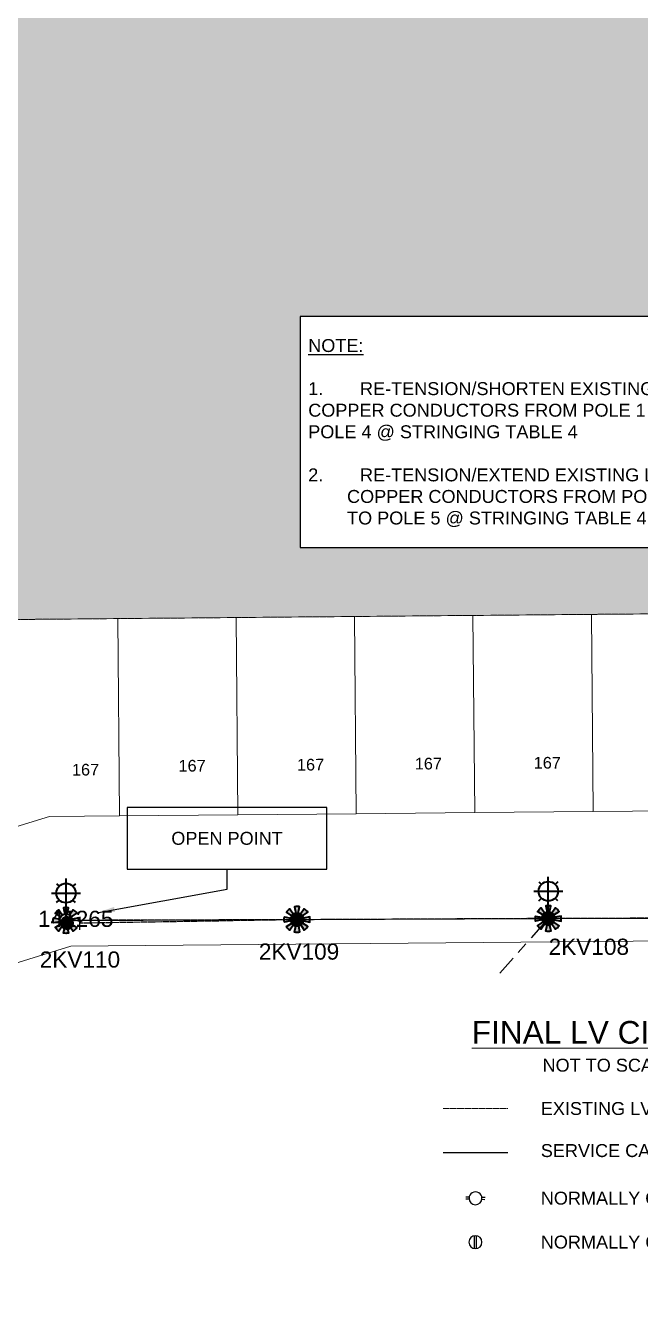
# Model space of a CAD drawing. Header units: metres. Extents: x 267914 to 271639, y 6093026 to 6094842.
# Drawn here: x 270504 to 270599, y 6094070.3 to 6094268.9 of the extents above; entities that cross this region are included whole.
import ezdxf
from ezdxf.enums import TextEntityAlignment as Align

# ---------------------------------------------------------------- set-up
doc = ezdxf.new("R2010")
doc.units = ezdxf.units.M
doc.linetypes.add('Cable Exist OH', pattern=[1, 1, 0])
doc.linetypes.add('Cable Exist UG', pattern=[8.2, 4, -1.2, 1.8, -1.2])
doc.layers.get('0').update_dxf_attribs({"color": 6})
doc.layers.add('Cadastre Land Parcels_SP_EXT', color=9, linetype='Continuous', lineweight=5)
doc.layers.add('Cadastre Roads_SP_EXT', color=9, linetype='Continuous', lineweight=5)
for name, color, linetype in [('Equip_LV_EXT', 7, 'Continuous'), ('Equip_SP_LV_EXT', 7, 'Continuous'), ('Equip_SP_SL_EXT', 7, 'Continuous'), ('Mains_LV_EXT', 7, 'Continuous'), ('Mains_LV_NEW_R6', 2, 'Continuous'), ('Mains_LV_NEW_T84', 2, 'Continuous'), ('Mains_SL_EXT', 7, 'Continuous'), ('Notes_LV_MISC', 7, 'Continuous'), ('Notes_SP_MISC', 7, 'Continuous'), ('OH_Details_SP_MISC', 7, 'Continuous'), ('SupportsOH_SP_TR_HV_LV_SL_EXT', 7, 'Continuous'), ('Trench_SP_EXT', 7, 'Continuous')]:
    doc.layers.add(name, color=color, linetype=linetype)
doc.layers.get('0').freeze()
doc.styles.add('iecARIAL', font='arial.ttf', dxfattribs={"height": 2})
doc.styles.add('POLE_LABEL', font='arial.ttf')
doc.styles.get("Standard").update_dxf_attribs({"font": 'arial.ttf'})
doc.linetypes.add('Cable 4', pattern='A,5.25,-0.1,["o",Standard,S=2,R=0,X=1.2,Y=-0.7],-4', length=9.35)
doc.dimstyles.get("Standard").update_dxf_attribs({"dimtxt": 0.18, "dimasz": 0.18, "dimexe": 0.18, "dimexo": 0.0625, "dimgap": 0.09, "dimtad": 0, "dimtih": 1, "dimtoh": 1, "dimdec": 4, "dimzin": 0, "dimdsep": 46, "dimtxsty": 'Standard', "dimcen": 0.09, "dimadec": 0, "dimazin": 0, "dimtfac": 1, "dimtdec": 4, "dimtofl": 0, "dimtmove": 0, "dimatfit": 3, "dimfxl": 1, "dimtolj": 1, "dimtzin": 0, "dimarcsym": 0})

# ---------------------------------------------------------------- blocks, each defined once
blk = doc.blocks.new('SL_LANTERN_EXT')
at = {"lineweight": 40}
for p, q in [((0, 1.97), (0, 6.47)), ((-2.25, 4.22), (2.25, 4.22)), ((-1.46, 5.68), (-1.06, 5.28)), ((1.46, 5.68), (1.06, 5.28)), ((-1.46, 2.76), (-1.06, 3.16)), ((0, 0), (0, 2.72)), ((1.46, 2.76), (1.06, 3.16))]:
    blk.add_line(p, q, dxfattribs=at)
blk.add_circle((0, 4.22), 1.5, dxfattribs=at)
at = {"style": 'iecARIAL', "flags": 8}
blk.add_attdef('ASSET_NUM', (1.5, 1.5), '', height=2.5, dxfattribs=at)
for tag, p, height, flags in [('OPERATING_VOLTAGE', (0.98, -1.65), 0.2, 9), ('ORIENTATION', (0.98, -1.85), 0.2, 9), ('OWNED_BY', (0.98, -2.05), 0.2, 9), ('CONSTRUCTED_VOLTAGE', (0.98, -0.65), 0.2, 9), ('CONTROL_TYPE', (0.98, -0.85), 0.2, 9), ('LANTERN_PURPOSE', (0.98, -1.05), 0.2, 9), ('LANTERN_TYPE', (0.98, -1.25), 0.2, 9), ('NO_PHASES', (0.98, -1.45), 0.2, 9), ('LNUMBER', (2.18, -3.25), 2.5, 8), ('STATE', (0.98, -2.25), 0.2, 9), ('USAGE', (0.98, -2.45), 0.2, 9), ('CEXIST', (0.98, -2.65), 0.2, 9), ('CNEW', (0.98, -2.85), 0.2, 9), ('CNUMBER', (0.98, -3.05), 0.2, 9), ('CREMOVE', (0.98, -3.25), 0.2, 9), ('CREPLACE', (0.98, -3.45), 0.2, 9), ('LKINGHEIGHT', (0.98, -3.65), 0.2, 9), ('LBRACKET', (0.98, -3.85), 0.2, 9), ('LBRACKETVOCAB', (0.98, -4.05), 0.2, 9), ('LCATEGORY', (0.98, -4.25), 0.2, 9), ('LCHARGE1', (0.98, -4.45), 0.2, 9), ('LCHARGE1PERCENT', (0.98, -4.65), 0.2, 9), ('LCHARGE2', (0.98, -4.85), 0.2, 9), ('LCHARGE2PERCENT', (0.98, -5.05), 0.2, 9), ('LCHARGE3', (0.98, -5.25), 0.2, 9), ('LCHARGE3PERCENT', (0.98, -5.45), 0.2, 9), ('LEXIST', (0.98, -5.65), 0.2, 9), ('LLAMP', (0.98, -5.85), 0.2, 9), ('LLAMPVOCAB', (0.98, -6.05), 0.2, 9), ('LMAST', (0.98, -6.25), 0.2, 9), ('LMASTVOCAB', (0.98, -6.45), 0.2, 9), ('LNEW', (0.98, -6.65), 0.2, 9), ('LANTNUMBER', (0.98, -6.85), 0.2, 9), ('LOUTREACH', (0.98, -7.25), 0.2, 9), ('LOUTREACHVOCAB', (0.98, -7.45), 0.2, 9), ('LRATECODE', (0.98, -7.65), 0.2, 9), ('LREMOVE', (0.98, -7.85), 0.2, 9), ('LREPLACE', (0.98, -8.05), 0.2, 9), ('STREETNAME', (0.98, -9.25), 0.2, 9), ('SUBURB', (0.98, -9.45), 0.2, 1), ('LTYPE', (0.98, -8.25), 0.2, 9), ('LTYPEVOCAB', (0.98, -8.45), 0.2, 9), ('LEGEND', (0.98, -8.65), 0.2, 9), ('LOCATION', (0.98, -8.85), 0.2, 9), ('NOTES', (0.98, -9.05), 0.2, 9)]:
    blk.add_attdef(tag, p, '', height=height, dxfattribs=dict(flags=flags))
blk = doc.blocks.new('SL_NIGHTWATCH_EXT')
at = {"lineweight": 40}
h = blk.add_hatch(color=256, dxfattribs=at)
h.paths.add_polyline_path([(0.39, 1.96, 0.098491), (-0.39, 1.96), (-0.2, 0.98, -0.098491), (0.19, 0.98)])
h.paths.add_polyline_path([(0.55, 0.83, -0.098491), (0.83, 0.56), (1.66, 1.11, 0.098491), (1.11, 1.66)])
h.paths.add_polyline_path([(0.98, 0.2, -0.098491), (0.98, -0.19), (1.96, -0.39, 0.098491), (1.96, 0.39)])
h.paths.add_polyline_path([(0.83, -0.55, -0.098491), (0.56, -0.83), (1.11, -1.66, 0.098491), (1.66, -1.11)])
h.paths.add_polyline_path([(-0.19, -0.98), (-0.39, -1.96, 0.098491), (0.39, -1.96), (0.2, -0.98, -0.098491)])
h.paths.add_polyline_path([(-0.83, -0.56), (-1.66, -1.11, 0.098491), (-1.11, -1.66), (-0.55, -0.83, -0.098491)])
h.paths.add_polyline_path([(-0.98, 0.19), (-1.96, 0.39, 0.098491), (-1.96, -0.39), (-0.98, -0.2, -0.098491)])
h.paths.add_polyline_path([(-1.11, 1.66, 0.098491), (-1.66, 1.11), (-0.83, 0.55, -0.098491), (-0.56, 0.83)])
for p, q in [((-1.16, 1.63), (-1.16, 1.63, 0)), ((-1.1, 1.64), (-1.1, 1.64, 0)), ((1.08, 1.63), (1.08, 1.63, 0)), ((-0.86, -0.57), (-0.86, -0.57, 0)), ((0.82, -0.57), (0.82, -0.57, 0)), ((1.13, -1.65), (1.13, -1.65, 0)), ((1.96, -0.37), (1.96, -0.37, 0))]:
    blk.add_line(p, q, dxfattribs=at)
for points in [[(-0.2, 0.98, -0.098491), (0.19, 0.98), (0.39, 1.96, 0.098491), (-0.39, 1.96)], [(-0.98, 0.19, 0.098491), (-0.98, -0.2), (-1.96, -0.39, -0.098491), (-1.96, 0.39)], [(-0.56, 0.83, 0.098491), (-0.83, 0.55), (-1.66, 1.11, -0.098491), (-1.11, 1.66)], [(0.83, 0.56), (1.66, 1.11, 0.098491), (1.11, 1.66), (0.55, 0.83, -0.098491)], [(0.98, -0.19), (1.96, -0.39, 0.098491), (1.96, 0.39), (0.98, 0.2, -0.098491)], [(-0.83, -0.56, 0.098491), (-0.55, -0.83), (-1.11, -1.66, -0.098491), (-1.66, -1.11)], [(0.2, -0.98), (0.39, -1.96, -0.098491), (-0.39, -1.96), (-0.19, -0.98, 0.098491)], [(0.56, -0.83), (1.11, -1.66, 0.098491), (1.66, -1.11), (0.83, -0.55, -0.098491)]]:
    blk.add_lwpolyline(points, format="xyb", close=True, dxfattribs=at)
blk.add_circle((0, 0), 1, dxfattribs=at)
blk = doc.blocks.new('POLE_EXT')
blk.add_hatch(color=256).paths.add_polyline_path([(-1, 0, 1), (1, 0, 1)])
blk.add_lwpolyline([(-1, 0, 1), (1, 0, 1)], format="xyb", close=True)
for tag, height, flags, p in [('pNumber', 2.5, 8, (-17.84, 2.07)), ('OWNED_BY', 0.2, 9, (1.35, -0.4)), ('SPECIAL_USE', 0.2, 9, (1.35, -0.8)), ('STATE', 0.2, 9, (1.35, -1)), ('cLV', 0.2, 9, (1.35, -1.4)), ('hDepth', 0.2, 9, (1.35, -1.6)), ('hDia', 0.2, 9, (1.35, -1.8)), ('cHV', 0.2, 9, (1.35, -2)), ('PARENT', 0.2, 9, (1.35, -0.6)), ('USAGE', 0.2, 9, (1.35, -1.2)), ('cLinedev', 0.2, 9, (1.35, -3.4)), ('pExisting', 0.2, 9, (1.35, -3.8)), ('LBRACKET', 0.2, 9, (1.35, -2.2)), ('LExisting', 0.2, 9, (1.35, -2.4)), ('LANTNUMBER', 0.2, 9, (1.35, -2.6)), ('LOther', 0.2, 9, (1.35, -2.8)), ('LRemove', 0.2, 9, (1.35, -3)), ('LEGEND', 0.2, 9, (1.35, -3.2)), ('LOCATION', 0.2, 9, (1.35, -3.6)), ('PFNUMBER', 0.2, 9, (1.35, -4)), ('pFooting', 0.2, 9, (1.35, -4.4)), ('pNew', 0.2, 9, (1.35, -4.6)), ('pRelocate', 0.2, 9, (1.35, -5)), ('pRemove', 0.2, 9, (1.35, -5.2)), ('pReplace', 0.2, 9, (1.35, -5.4)), ('pStay', 0.2, 9, (1.35, -5.6)), ('pType', 0.2, 9, (1.35, -5.8)), ('cspan', 0.2, 9, (1.35, -6)), ('NEWPFNUMBER', 0.2, 9, (1.35, -4.2)), ('STREETNAME', 0.2, 9, (1.35, -6.2)), ('SUBURB', 0.2, 9, (1.35, -6.4)), ('OPERATED_BY', 0.2, 9, (1.36, -7.01)), ('NOTES', 0.2, 9, (1.35, -6.6)), ('MAINTAINED_BY', 0.2, 9, (1.36, -6.81))]:
    blk.add_attdef(tag, text='', height=height, dxfattribs=dict(flags=flags)).set_placement(p, align=Align.MIDDLE_LEFT)
at = {"style": 'POLE_LABEL'}
for tag, height, flags, p in [('ASSET_NUM', 2.5, 8, (2, 2)), ('STRUCTURE_PLANT_NUMBER', 0.2, 9, (1.35, 0.03)), ('STREET_CODE', 0.2, 9, (1.35, -0.2))]:
    blk.add_attdef(tag, text='', height=height, dxfattribs=dict(at, flags=flags)).set_placement(p, align=Align.MIDDLE_LEFT)
at = {"flags": 1}
blk.add_attdef('Z', (1.35, -7.33), '', height=0.2, dxfattribs=at)
blk = doc.blocks.new('End Shackle_EXT')
at = {"flags": 9}
for tag, p in [('USAGE', (0, -1.4)), ('NOTES', (0, -1.6))]:
    blk.add_attdef(tag, text='', height=0.2, dxfattribs=at).set_placement(p, align=Align.MIDDLE_LEFT)
blk.add_wipeout([(0, 0.25), (1.81, 0.25), (1.82, -0.25), (0, -0.25)])
blk.add_line((1.81, -1), (1.81, 1))
at = {"flags": 1}
blk.add_attdef('Z', (0, 0), '', height=0.2, dxfattribs=at)
at = {"flags": 9}
for tag, p in [('CONNECTOR_TYPE', (0, 0)), ('CONSTRUCTED_VOLTAGE', (0, -0.2)), ('OPERATING_VOLTAGE', (0, -0.6)), ('ORIENTATION', (0, -0.8)), ('OWNED_BY', (0, -1)), ('STATE', (0, -1.2)), ('NO_PHASES', (0, -0.4))]:
    blk.add_attdef(tag, text='', height=0.2, dxfattribs=at).set_placement(p, align=Align.MIDDLE_LEFT)
blk = doc.blocks.new('*U160')
for p, q in [((-4.24, -0.31), (-4.73, -0.36)), ((-4.2, -0.64), (-4.7, -0.69)), ((-2.29, -0.09), (-1.79, -0.03)), ((-2.25, -0.42), (-1.76, -0.36))]:
    blk.add_line(p, q)
blk.add_lwpolyline([(-2.26, -0.25, 1), (-4.24, -0.47, 1)], format="xyb", close=True)
at = {"flags": 9}
for tag, p in [('ACTUAL_STATUS', (0, 0)), ('CONSTRUCTED_VOLTAGE', (0, -0.2)), ('OPERATING_VOLTAGE', (0, -0.6)), ('ORIENTATION', (0, -0.8)), ('OWNED_BY', (0, -1)), ('STATE', (0, -1.2)), ('SWITCH_TYPE', (0, -1.4)), ('NO_PHASES', (0, -0.4)), ('USAGE', (0, -1.6)), ('LEGEND', (0, -1.8)), ('NOTES', (0, -2))]:
    blk.add_attdef(tag, text='', height=0.2, dxfattribs=at).set_placement(p, align=Align.MIDDLE_LEFT)
at = {"flags": 1}
blk.add_attdef('Z', (0, 0), '', height=0.2, dxfattribs=at)
blk = doc.blocks.new('*U161')
for p, q in [((-0.17, 5.98), (-0.17, 4.02)), ((0.17, 5.98), (0.17, 4.02))]:
    blk.add_line(p, q)
blk.add_lwpolyline([(0, 4, 1), (0, 6, 1)], format="xyb", close=True)
at = {"flags": 9}
for tag, p in [('ACTUAL_STATUS', (0, 0)), ('CONSTRUCTED_VOLTAGE', (0, -0.2)), ('OPERATING_VOLTAGE', (0, -0.6)), ('ORIENTATION', (0, -0.8)), ('OWNED_BY', (0, -1)), ('STATE', (0, -1.2)), ('SWITCH_TYPE', (0, -1.4)), ('NO_PHASES', (0, -0.4)), ('USAGE', (0, -1.6)), ('NOTES', (0, -1.8))]:
    blk.add_attdef(tag, text='', height=0.2, dxfattribs=at).set_placement(p, align=Align.MIDDLE_LEFT)
at = {"flags": 1}
blk.add_attdef('Z', (0, 0), '', height=0.2, dxfattribs=at)

msp = doc.modelspace()

# ---------------------------------------------------------------- linework, layer by layer
at = {"layer": 'Cadastre Land Parcels_SP_EXT', "linetype": 'Continuous'}
msp.add_lwpolyline([(270502.90852, 6094177.01981), (270518.23105, 6094177.15593), (270536.52756, 6094177.3189), (270554.82407, 6094177.48179), (270573.12058, 6094177.64467), (270591.4163, 6094177.80756), (270609.71281, 6094177.97036), (270628.00924, 6094178.13315), (270647.82904, 6094178.30973), (270669.04645, 6094178.49894), (270692.55688, 6094336.15535), (270692.55688, 6094336.15535), (270695.71407, 6094357.32338), (270710.46862, 6094456.26413)], dxfattribs=at)
for points in [[(270518.23105, 6094177.15593), (270502.90852, 6094177.01981), (270497.08351, 6094175.21579), (270501.83024, 6094144.76268), (270507.65596, 6094146.56767), (270518.50576, 6094146.6636), (270518.23105, 6094177.15593)], [(270536.52756, 6094177.3189), (270518.23105, 6094177.15593), (270518.50576, 6094146.6636), (270536.80219, 6094146.82657), (270536.52756, 6094177.3189)], [(270554.82407, 6094177.48179), (270536.52756, 6094177.3189), (270536.80219, 6094146.82657), (270555.09781, 6094146.98946), (270554.82407, 6094177.48179)], [(270573.12058, 6094177.64467), (270554.82407, 6094177.48179), (270555.09781, 6094146.98946), (270573.39344, 6094147.15234), (270573.12058, 6094177.64467)], [(270591.4163, 6094177.80756), (270573.12058, 6094177.64467), (270573.39344, 6094147.15234), (270591.68987, 6094147.31523), (270591.4163, 6094177.80756)], [(270609.71281, 6094177.97036), (270591.4163, 6094177.80756), (270591.68987, 6094147.31523), (270609.9855, 6094147.47803), (270609.71281, 6094177.97036)], [(270661.59904, 6094127.84301), (270510.96322, 6094126.50336), (270336.51804, 6094072.46932), (270289.54611, 6094066.77735), (270644.99313, 6094017.20155), (270661.59904, 6094127.84301)]]:
    msp.add_lwpolyline(points, close=True, dxfattribs=at)
at = {"layer": 'Cadastre Roads_SP_EXT', "linetype": 'Continuous'}
msp.add_lwpolyline([(270336.51807, 6094072.46928), (270510.96315, 6094126.50339), (270661.59907, 6094127.84299), (270663.1627, 6094138.68941), (270664.70496, 6094149.38491), (270664.70496, 6094149.38491), (270658.87652, 6094147.93811), (270658.77355, 6094147.91268), (270646.57756, 6094147.8045), (270628.28193, 6094147.64184), (270609.98551, 6094147.47803), (270591.68988, 6094147.3152), (270573.39346, 6094147.15236), (270555.09784, 6094146.98953), (270536.80221, 6094146.8266), (270518.50579, 6094146.66359), (270507.65602, 6094146.56769), (270501.83022, 6094144.76263)], dxfattribs=at)
at = {"layer": 'Mains_LV_EXT', "linetype": 'Cable Exist OH'}
msp.add_lwpolyline([(270621.51865, 6094130.87724), (270584.76888, 6094130.76964)], dxfattribs=at)
at = {"layer": 'Mains_LV_NEW_R6', "linetype": 'Cable 4', "flags": 128}
msp.add_lwpolyline([(270568.49343, 6094094.5876), (270578.52172, 6094094.5876)], dxfattribs=at)
at = {"layer": 'Mains_LV_NEW_T84', "color": 2, "linetype": 'Cable Exist OH', "lineweight": 0, "flags": 128}
msp.add_lwpolyline([(270568.49343, 6094101.38084), (270578.52172, 6094101.38084)], dxfattribs=at)
at = {"layer": 'Mains_SL_EXT', "linetype": 'Cable Exist OH'}
for points in [[(270666.36326, 6094131.36689), (270621.51865, 6094130.87724), (270584.76888, 6094130.76964)], [(270584.76888, 6094130.76964), (270545.93046, 6094130.5832), (270545.86123, 6094130.58287)]]:
    msp.add_lwpolyline(points, dxfattribs=at)
at = {"layer": 'Notes_LV_MISC'}
msp.add_lwpolyline([(270519.69457, 6094138.39913), (270550.53994, 6094138.39913), (270550.53994, 6094147.92651), (270519.69457, 6094147.92651)], close=True, dxfattribs=at)
at = {"layer": 'Notes_SP_MISC'}
msp.add_lwpolyline([(270546.43226, 6094188.17363), (270607.54442, 6094188.17363), (270607.54442, 6094223.87583), (270546.43226, 6094223.87583)], close=True, dxfattribs=at)
at = {"layer": 'Trench_SP_EXT', "linetype": 'Cable Exist UG'}
msp.add_lwpolyline([(270584.76894, 6094130.76965), (270577.27539, 6094122.34353)], dxfattribs=at)

# ---------------------------------------------------------------- block references
at = {"layer": 'Equip_LV_EXT', "rotation": 173.5350927578131}
msp.add_blockref('*U160', (270570.24184, 6094087.52074), dxfattribs=at)
at = {"layer": 'Equip_SP_LV_EXT', "linetype": 'Cable Exist OH', "lineweight": 0, "rotation": 180}
msp.add_blockref('*U161', (270573.50757, 6094085.72279), dxfattribs=at)
at = {"layer": 'Equip_SP_SL_EXT'}
for name, p in [('SL_LANTERN_EXT', (270584.76891, 6094130.76957)), ('SL_NIGHTWATCH_EXT', (270510.23288, 6094130.47747)), ('SL_NIGHTWATCH_EXT', (270545.9411, 6094130.62502)), ('SL_NIGHTWATCH_EXT', (270584.76891, 6094130.76957))]:
    msp.add_blockref(name, p, dxfattribs=at)
ref = msp.add_blockref('SL_LANTERN_EXT', (270510.23288, 6094130.47747), dxfattribs=at)
ref.add_attrib('ASSET_NUM', '141265', dxfattribs={"layer": '0', "height": 2.5, "rotation": 359.9751381, "style": 'iecARIAL'}).set_placement((270511.73288, 6094131.97747), align=Align.TOP_CENTER)
at = {"layer": 'SupportsOH_SP_TR_HV_LV_SL_EXT'}
ref = msp.add_blockref('POLE_EXT', (270545.93044, 6094130.58318), dxfattribs=at)
ref.add_attrib('ASSET_NUM', '2KV109', dxfattribs={"layer": '0', "height": 2.5, "style": 'POLE_LABEL'}).set_placement((270546.24524, 6094126.91517), align=Align.TOP_CENTER)
ref = msp.add_blockref('POLE_EXT', (270584.76887, 6094130.76963), dxfattribs=at)
ref.add_attrib('ASSET_NUM', '2KV108', dxfattribs={"layer": '0', "height": 2.5, "style": 'POLE_LABEL'}).set_placement((270591.03104, 6094127.65603), align=Align.TOP_CENTER)

# ---------------------------------------------------------------- texts
at = {"layer": 'Cadastre Land Parcels_SP_EXT'}
for rotation, p in [(0.153183, (270527.62457, 6094153.49802)), (0.1535, (270545.92434, 6094153.66103)), (0.153728, (270564.13506, 6094153.82473)), (0.153394, (270582.51387, 6094153.95788)), (0.153381, (270511.15376, 6094152.88492))]:
    msp.add_text('167', height=1.8, rotation=rotation, dxfattribs=at).set_placement(p)
at = {"layer": 'Notes_LV_MISC', "insert": (270535.11726, 6094143.16282), "char_height": 2, "width": 30.6675701, "attachment_point": 5, "style": 'iecARIAL'}
msp.add_mtext('OPEN POINT', dxfattribs=at)
at = {"layer": 'Notes_LV_MISC', "lineweight": 0, "style": 'iecARIAL'}
for s, width, insert, char_height, attachment_point in [('{\\H1.1667x;\\LFINAL LV CIRCUIT\\H0.85714x;\\P\\H0.66665x;\\lNOT TO SCALE}', 43.3984832, (270594.11825, 6094110.99688), 3, 5), ('EXISTING LV AERIAL MAINS', 53.249077, (270583.6059, 6094101.38084), 2, 4), ('SERVICE CABLE (BY OTHERS)', 60.8664998, (270583.6059, 6094094.5876), 2, 4), ('NORMALLY OPEN LV LINKS', 60.8664998, (270583.6059, 6094087.51672), 2, 4), ('NORMALLY CLOSED LV LINKS', 60.8664998, (270583.6059, 6094080.72279), 2, 4)]:
    msp.add_mtext_dynamic_manual_height_columns(s, width=width, gutter_width=10, heights=[0], dxfattribs=dict(at, insert=insert, char_height=char_height, attachment_point=attachment_point))
at = {"layer": 'Notes_SP_MISC', "linetype": 'Cable 4', "insert": (270547.66317, 6094205.84813), "char_height": 2, "attachment_point": 4}
msp.add_mtext_dynamic_manual_height_columns('{\\LNOTE:\\P\\P\\pi-6,l6;}1.^IRE-TENSION/SHORTEN EXISTING LV COPPER CONDUCTORS FROM POLE 1 TO POLE 4 @ STRINGING TABLE 4\\P\\pi0,l0;\\P\\pi-6,l6;2.^IRE-TENSION/EXTEND EXISTING LV COPPER CONDUCTORS FROM POLE 1 TO POLE 5 @ STRINGING TABLE 4', width=58.4545715, gutter_width=4, heights=[0], dxfattribs=at)

# ---------------------------------------------------------------- leaders
at = {"layer": 'Notes_LV_MISC', "linetype": 'Continuous'}
msp.add_leader([(270515.27361, 6094131.72588), (270535.11726, 6094135.31091), (270535.11726, 6094138.39913)], dimstyle='Standard', override={"dimasz": 2.5, "dimfxl": 1.25}, dxfattribs=at)

# ---------------------------------------------------------------- next in the draw order: block references
at = {"layer": 'Mains_LV_EXT', "rotation": 359.0398134875088}
msp.add_blockref('End Shackle_EXT', (270510.57115, 6094130.07959), dxfattribs=at)

# ---------------------------------------------------------------- next in the draw order: hatches: boundary and pattern name
at = {"layer": 'Notes_SP_MISC', "linetype": 'Cable Exist OH', "lineweight": 0}
h = msp.add_hatch(dxfattribs=at)
h.set_pattern_fill('DOTS', scale=5)
h.paths.add_polyline_path([(270294.87367, 6094417.99015), (270325.71903, 6094417.99015), (270325.71903, 6094427.51752), (270294.87367, 6094427.51752)], flags=16)
h.paths.add_polyline_path([(270368.16032, 6094375.8), (270330.76741, 6094375.8), (270330.76741, 6094396.1), (270368.16032, 6094396.1)], flags=16)
h.paths.add_polyline_path([(270392.54142, 6094372.76222), (270446.52195, 6094372.76222), (270446.52195, 6094323.68579), (270392.54142, 6094323.68579)], flags=16)
h.paths.add_polyline_path([(270562.66032, 6094301.83251), (270525.26741, 6094301.83251), (270525.26741, 6094316.74827), (270562.66032, 6094316.74827)], flags=16)
h.paths.add_polyline_path([(270623.56261, 6094279.79342), (270586.16971, 6094279.79342), (270586.16971, 6094294.70918), (270623.56261, 6094294.70918)], flags=16)
h.paths.add_polyline_path([(270546.43226, 6094188.17363), (270607.54442, 6094188.17363), (270607.54442, 6094223.87583), (270546.43226, 6094223.87583)], flags=16)
h.paths.add_polyline_path([(270610.29029, 6094219.38971), (270657.83063, 6094219.38971), (270657.83063, 6094235.65904), (270610.29029, 6094235.65904)], flags=16)
h.paths.add_polyline_path([(270621.72617, 6094206.99774), (270652.57153, 6094206.99774), (270652.57153, 6094216.52512), (270621.72617, 6094216.52512)], flags=16)
h.paths.add_polyline_path([(270621.72617, 6094194.15068), (270652.57153, 6094194.15068), (270652.57153, 6094203.67805), (270621.72617, 6094203.67805)], flags=16)
h.paths.add_polyline_path([(270621.73795, 6094179.87044), (270652.58331, 6094179.87044), (270652.58331, 6094189.39782), (270621.73795, 6094189.39782)], flags=16)
h.paths.add_polyline_path([(270147.16008, 6094087.00123), (270207.17664, 6094079.64236), (270204.76765, 6094082.90953), (270210.07705, 6094108.14978), (270325.83978, 6094122.17453), (270502.90852, 6094177.01981), (270669.04642, 6094178.49896), (270710.46836, 6094456.26428), (270636.39311, 6094511.48672), (270591.3781, 6094556.10591), (270564.69639, 6094591.35677), (270524.07257, 6094631.00491), (270480.90636, 6094656.14759), (270451.68598, 6094666.35359), (270363.99117, 6094617.38918), (270314.13328, 6094579.10181), (270278.89523, 6094550.13021), (270252.61213, 6094525.7092), (270236.65183, 6094517.45549)])

# ---------------------------------------------------------------- next in the draw order: linework, layer by layer
at = {"layer": 'Mains_LV_EXT', "linetype": 'Cable Exist OH'}
msp.add_lwpolyline([(270584.76888, 6094130.76964), (270545.93046, 6094130.5832), (270512.38594, 6094130.04917)], dxfattribs=at)
at = {"layer": 'Mains_SL_EXT', "linetype": 'Cable Exist OH'}
msp.add_lwpolyline([(270545.86123, 6094130.58287), (270510.23282, 6094130.47743)], dxfattribs=at)
at = {"layer": 'Notes_SP_MISC', "color": 7, "linetype": 'Cable Exist OH', "lineweight": 0, "flags": 128}
msp.add_lwpolyline([(270147.16008, 6094087.00123), (270207.17664, 6094079.64236), (270204.76765, 6094082.90953), (270210.07705, 6094108.14978), (270325.83978, 6094122.17453), (270502.90852, 6094177.01981), (270669.04642, 6094178.49896), (270710.46836, 6094456.26428), (270636.39311, 6094511.48672), (270591.3781, 6094556.10591), (270564.69639, 6094591.35677), (270524.07257, 6094631.00491), (270480.90636, 6094656.14759), (270451.68598, 6094666.35359), (270363.99117, 6094617.38918), (270314.13328, 6094579.10181), (270278.89523, 6094550.13021), (270252.61213, 6094525.7092), (270236.65183, 6094517.45549), (270147.16012, 6094087.00122)], dxfattribs=at)
at = {"layer": 'OH_Details_SP_MISC', "color": 7, "linetype": 'Continuous', "flags": 128}
msp.add_lwpolyline([(270510.23282, 6094130.47743), (270545.9411, 6094130.62502), (270584.76894, 6094130.76965), (270621.51865, 6094130.87724), (270666.36324, 6094131.36697), (270674.05962, 6094101.1802), (270669.12435, 6094067.20649), (270662.67149, 6094031.81311), (270687.37751, 6094035.7964)], dxfattribs=at)

# ---------------------------------------------------------------- next in the draw order: block references
at = {"layer": 'SupportsOH_SP_TR_HV_LV_SL_EXT'}
ref = msp.add_blockref('POLE_EXT', (270510.39876, 6094130.07684), dxfattribs=at)
ref.add_attrib('ASSET_NUM', '2KV110', dxfattribs={"layer": '0', "height": 2.5, "style": 'POLE_LABEL'}).set_placement((270512.38299, 6094125.68527), align=Align.TOP_CENTER)

doc.saveas('drawing.dxf')
